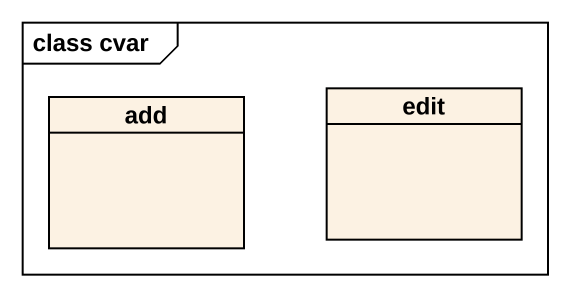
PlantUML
@startuml
mainframe class cvar
hide circle
hide empty members
class add
class edit
@enduml
